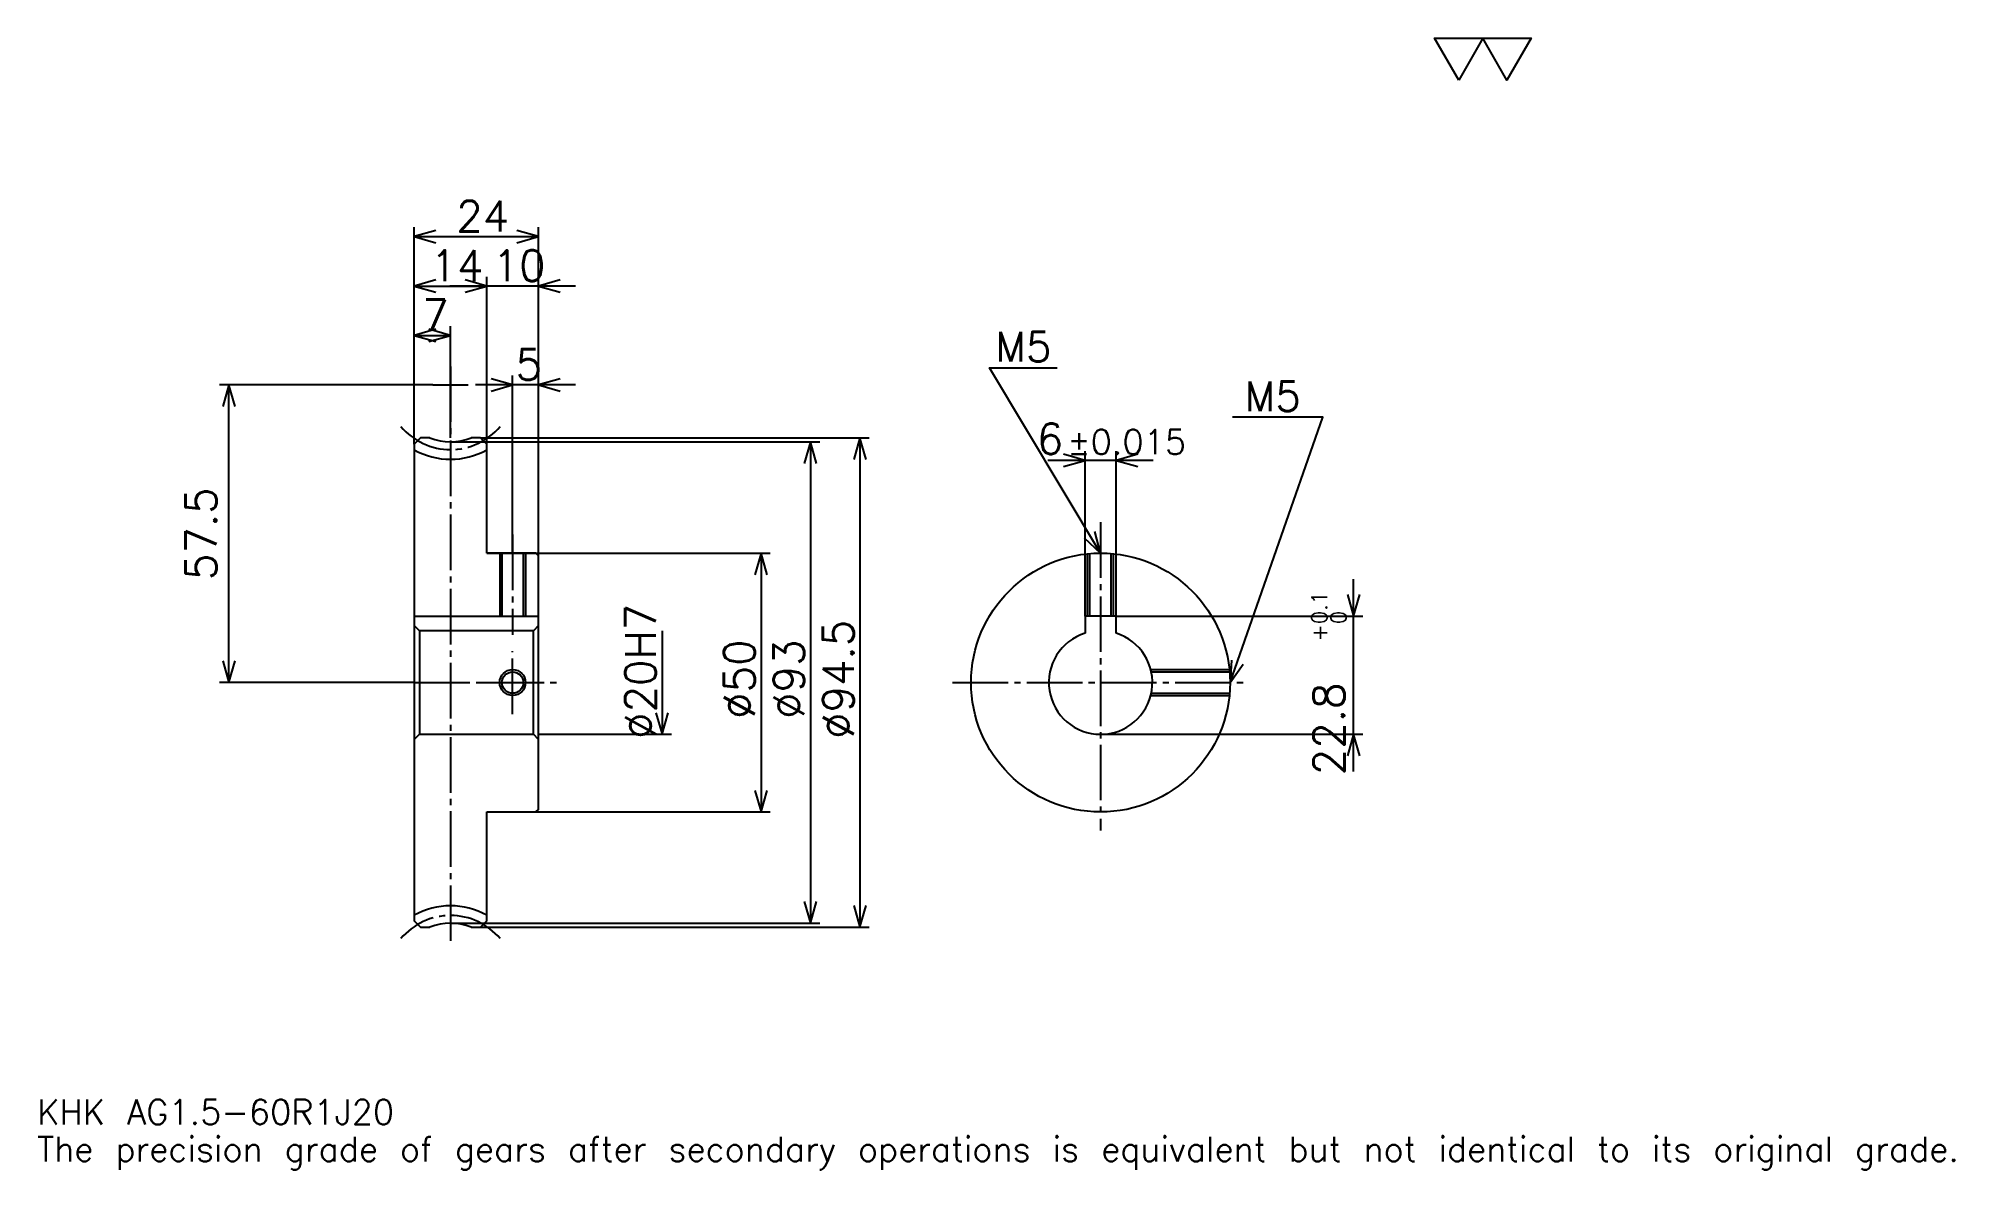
# Model space of a CAD drawing. Extents: x 12 to 382, y 4 to 223.
import ezdxf

# ---------------------------------------------------------------- set-up
doc = ezdxf.new("R2010")
doc.units = 0
doc.linetypes.add('DASHDOT', pattern=[14.322579, 10.741935, -1.193548, 1.193548, -1.193548])
doc.layers.get('0').update_dxf_attribs({"linetype": 'CONTINUOUS'})
doc.layers.add('DASHDOT', color=6, linetype='DASHDOT')
doc.styles.add('KANJI', font='TXT', dxfattribs={"bigfont": 'BIGFONT'})

msp = doc.modelspace()

# ---------------------------------------------------------------- linework, layer by layer
at = {"color": 5}
for p, q in [((84.741943, 145.717743), (84.741943, 186.403214)), ((108.741943, 145.717743), (108.741943, 186.403214)), ((84.741943, 184.612885), (108.741943, 184.612885)), ((84.741943, 175.064514), (98.741943, 175.064514)), ((115.903236, 175.064514), (91.58065, 175.064514)), ((98.741943, 145.717743), (98.741943, 176.854828)), ((91.741943, 145.717743), (91.741943, 167.306442)), ((84.741943, 165.516113), (91.741943, 165.516113)), ((88.322586, 155.967743), (47.145168, 155.967743)), ((48.935493, 98.467735), (48.935493, 155.967743)), ((115.903236, 155.967743), (96.58065, 155.967743)), ((103.741943, 145.717743), (103.741943, 157.758057)), ((84.741943, 144.524185), (84.741943, 145.717743)), ((91.741943, 144.967743), (108.741943, 144.967743)), ((97.548393, 145.717743), (108.741943, 145.717743)), ((98.741943, 144.524185), (98.741943, 145.717743)), ((103.741943, 123.467735), (103.741943, 145.717743)), ((103.741943, 123.467735), (103.741943, 145.717743)), ((108.741943, 145.717743), (172.596771, 145.717743)), ((108.741943, 122.967735), (108.741943, 145.717743)), ((108.741943, 144.967743), (163.048401, 144.967743)), ((161.258072, 144.967743), (161.258072, 51.967735)), ((170.806458, 145.717743), (170.806458, 51.217735)), ((227.451614, 141.370972), (207.129028, 141.370972)), ((214.290329, 111.267738), (214.290329, 143.161285)), ((220.290329, 111.267738), (220.290329, 143.161285)), ((98.741943, 123.467735), (108.741943, 123.467735)), ((108.741943, 123.467735), (153.5, 123.467735)), ((151.709686, 123.467735), (151.709686, 73.467735)), ((266.161316, 81.306442), (266.161316, 118.429024)), ((220.290329, 111.267738), (267.95163, 111.267738)), ((132.612915, 108.467735), (132.612915, 88.467735)), ((84.741943, 98.467735), (47.145172, 98.467735)), ((108.741943, 88.467735), (134.403229, 88.467735)), ((217.290329, 88.467735), (267.95163, 88.467735)), ((98.741943, 73.467735), (108.741943, 73.467735)), ((108.741943, 73.467735), (153.5, 73.467735)), ((91.741943, 51.967735), (108.741943, 51.967735)), ((108.741943, 51.967735), (163.048401, 51.967735)), ((97.548393, 51.217735), (108.741943, 51.217735)), ((108.741943, 51.217735), (172.596771, 51.217735))]:
    msp.add_line(p, q, dxfattribs=at)
at = {"color": 4}
for p, q in [((84.741943, 111.267738), (108.741943, 111.267738)), ((108.741943, 109.467735), (107.741943, 108.467735)), ((84.741943, 87.467735), (85.741943, 88.467735)), ((108.741943, 87.467735), (107.741943, 88.467735))]:
    msp.add_line(p, q, dxfattribs=at)
at = {"color": 7}
msp.add_lwpolyline([(286.451599, 214.838715), (281.796753, 222.907104), (300.416107, 222.907104), (295.761292, 214.838715), (291.106445, 222.907104), (286.451599, 214.838715)], dxfattribs=at)
at = {"color": 5}
for points in [[(88.919365, 185.806442), (84.741943, 184.612885), (88.919365, 183.419342)], [(104.564522, 183.419342), (108.741943, 184.612885), (104.564522, 185.806442)], [(88.919365, 176.258057), (84.741943, 175.064514), (88.919365, 173.870956)], [(94.564522, 173.870956), (98.741943, 175.064514), (94.564522, 176.258057)], [(94.564522, 173.870956), (98.741943, 175.064514), (94.564522, 176.258057)], [(112.919365, 176.258057), (108.741943, 175.064514), (112.919365, 173.870956)], [(88.919365, 166.709671), (84.741943, 165.516113), (88.919365, 164.322571)], [(87.564522, 164.322571), (91.741943, 165.516113), (87.564522, 166.709671)], [(217.290329, 123.467735), (195.806458, 159.274185), (208.935486, 159.274185)], [(50.129044, 151.790314), (48.935493, 155.967743), (47.741943, 151.790314)], [(99.564522, 154.774185), (103.741943, 155.967743), (99.564522, 157.161285)], [(112.919365, 157.161285), (108.741943, 155.967743), (112.919365, 154.774185)], [(242.290329, 98.467735), (260.193542, 149.7258), (242.767746, 149.7258)], [(162.45163, 140.790314), (161.258072, 144.967743), (160.064514, 140.790314)], [(172, 141.540314), (170.806458, 145.717743), (169.612915, 141.540314)], [(210.112915, 140.177414), (214.290329, 141.370972), (210.112915, 142.564514)], [(224.467743, 142.564514), (220.290329, 141.370972), (224.467743, 140.177414)], [(214.117599, 126.435768), (217.290329, 123.467735), (216.16452, 127.663918)], [(152.903229, 119.290314), (151.709686, 123.467735), (150.516144, 119.290314)], [(264.967773, 115.445152), (266.161316, 111.267738), (267.354858, 115.445152)], [(47.741943, 102.645157), (48.935493, 98.467735), (50.129044, 102.645157)], [(242.541, 102.805077), (242.290329, 98.467735), (244.794586, 102.017952)], [(131.419357, 92.645157), (132.612915, 88.467735), (133.806458, 92.645157)], [(267.354858, 84.290314), (266.161316, 88.467735), (264.967773, 84.290314)], [(150.516144, 77.645157), (151.709686, 73.467735), (152.903229, 77.645157)], [(160.064514, 56.145153), (161.258072, 51.967735), (162.45163, 56.145153)], [(169.612915, 55.395153), (170.806458, 51.217735), (172, 55.395153)]]:
    msp.add_lwpolyline(points, dxfattribs=at)
at = {"color": 4}
for points in [[(87.749763, 145.717743), (85.935493, 145.717743), (84.741943, 144.524185), (84.741943, 87.467735)], [(98.741943, 123.467735), (98.741943, 144.524185), (97.548393, 145.717743), (95.734123, 145.717743)], [(98.741943, 73.467735), (108.241943, 73.467735), (108.741943, 73.967735), (108.741943, 122.967735), (108.241943, 123.467735), (98.741943, 123.467735)], [(101.241943, 123.467735), (101.241943, 111.267738)], [(101.676941, 123.467735), (101.676941, 111.267738)], [(105.806946, 123.467735), (105.806946, 111.267738)], [(106.241943, 123.467735), (106.241943, 111.267738)], [(214.790329, 111.267738), (214.790329, 123.342422)], [(215.225327, 111.267738), (215.225327, 123.382309)], [(219.355331, 111.267738), (219.355331, 123.382309)], [(219.790329, 111.267738), (219.790329, 123.342422)], [(220.290329, 108.007126), (220.290329, 111.267738), (214.290329, 111.267738), (214.290329, 108.007126)], [(84.741943, 109.467735), (85.741943, 108.467735), (85.741943, 88.467735), (107.741943, 88.467735), (107.741943, 108.467735), (85.741943, 108.467735)], [(226.972794, 100.967735), (242.165009, 100.967735)], [(227.074799, 100.532738), (242.204895, 100.532738)], [(227.074799, 96.402733), (242.204895, 96.402733)], [(226.972794, 95.967735), (242.165009, 95.967735)], [(84.741943, 87.467735), (84.741943, 52.411285), (85.935493, 51.217735), (87.749763, 51.217735)], [(95.734123, 51.217735), (97.548393, 51.217735), (98.741943, 52.411285), (98.741943, 73.467735)]]:
    msp.add_lwpolyline(points, dxfattribs=at)
for centre, radius in [((217.290329, 98.467735), 25), ((103.741943, 98.467735), 2.065)]:
    msp.add_circle(centre, radius, dxfattribs=at)
at = {"color": 7}
msp.add_circle((103.741943, 98.467735), 2.5, dxfattribs=at)
at = {"color": 4}
for centre, radius, start, end in [((91.741943, 155.967743), 11, 248.72003407, 291.27996593), ((91.741943, 155.967743), 14.375, 240.85925873, 299.14074127), ((217.290329, 98.467735), 10, 107.45760275, 72.54239725), ((91.741943, 40.967735), 14.375, 60.85925873, 119.14074127), ((91.741943, 40.967735), 11, 68.72003407, 111.27996593)]:
    msp.add_arc(centre, radius, start, end, dxfattribs=at)
at = {"layer": 'DASHDOT', "color": 7}
for p, q in [((91.741943, 159.548386), (91.741943, 47.637089)), ((88.322586, 155.967743), (95.161301, 155.967743)), ((217.290329, 129.435471), (217.290329, 69.887093)), ((84.741943, 98.467735), (112.322586, 98.467735)), ((188.709686, 98.467735), (245.870972, 98.467735))]:
    msp.add_line(p, q, dxfattribs=at)
for points in [[(103.741943, 127.048378), (103.741943, 107.687088)], [(103.741943, 92.387093), (103.741943, 104.548378)], [(97.661301, 98.467735), (109.822586, 98.467735)]]:
    msp.add_lwpolyline(points, dxfattribs=at)
for centre, start, end in [((91.741943, 155.967743), 219.99999247, 320.00000753), ((91.741943, 40.967735), 39.99999247, 140.00000753)]:
    msp.add_arc(centre, 12.5, start, end, dxfattribs=at)

# ---------------------------------------------------------------- texts
at = {"color": 7, "style": 'KANJI'}
for s, height, p in [('24', 5.967742, (92.862915, 185.567734)), ('14', 5.967742, (87.862907, 176.019348)), ('10', 5.967742, (99.862915, 176.019348)), ('7', 5.967742, (86.302429, 166.470963)), ('5', 5.967742, (104.302429, 156.922577)), ('M5', 5.729032, (197, 160.467743)), ('M5', 5.729032, (245.154846, 150.919342)), ('6', 5.967742, (204.971725, 142.564514)), ('%%p0.015', 4.774194, (210.879059, 142.564514)), ('KHK AG1.5-60R1J20', 4.774194, (11.935484, 13.129032)), ('The precision grade of gears after secondary operations is equivalent but not identical to its original grade.', 4.774194, (11.935484, 5.967742))]:
    msp.add_text(s, height=height, dxfattribs=at).set_placement(p)
for s, height, p in [('57.5', 5.967742, (46.548397, 118.266121)), ('0.1', 2.983871, (261.029053, 109.744247)), ('%%c20H7', 5.967742, (131.419357, 87.576607)), ('0', 2.983871, (264.729065, 109.744247)), ('%%c94.5', 5.967742, (169.612915, 87.576607)), ('+', 2.983871, (261.029053, 106.402313)), ('%%c50', 5.967742, (150.516144, 91.455643)), ('%%c93', 5.967742, (160.064514, 91.455643)), ('22.8', 5.967742, (264.370972, 80.571564))]:
    msp.add_text(s, height=height, rotation=90, dxfattribs=at).set_placement(p)

doc.saveas('drawing.dxf')
